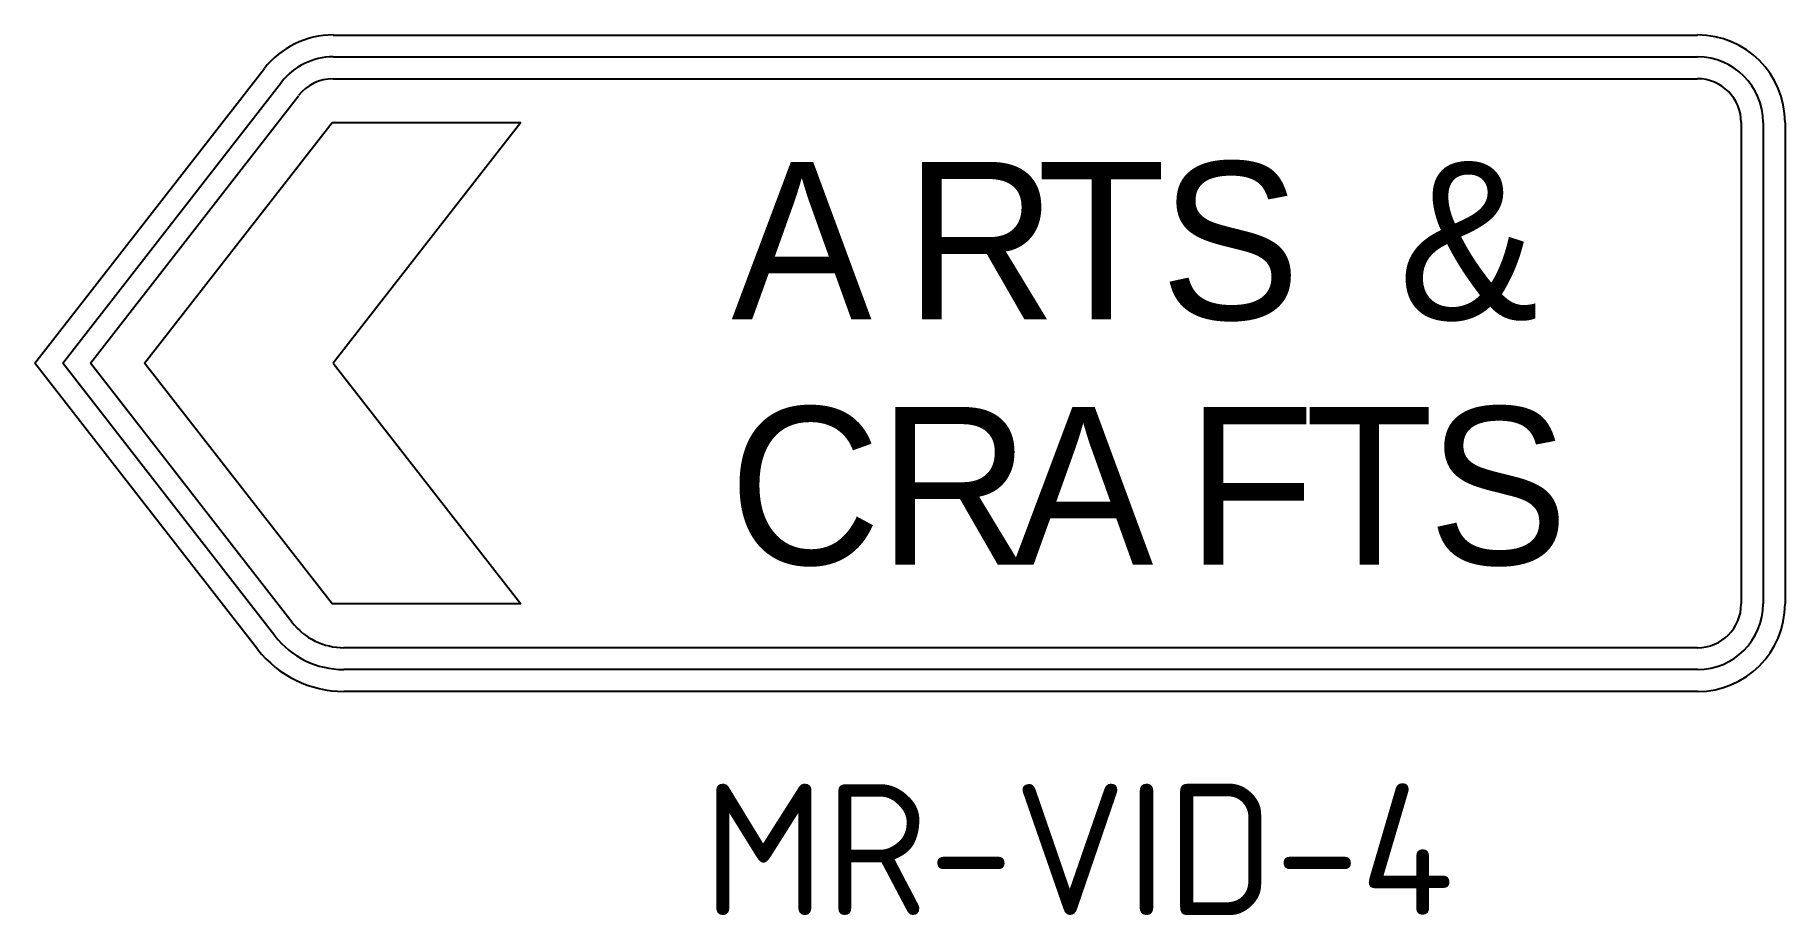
# Model space of a CAD drawing. Extents: x 209.8 to 243.1, y 202.5 to 219.3.
import ezdxf
from ezdxf.enums import TextEntityAlignment as Align

# ---------------------------------------------------------------- set-up
doc = ezdxf.new("R2010")
doc.units = 0
doc.layers.add('L18', color=4, linetype='CONTINUOUS')
doc.layers.add('T25', color=1, linetype='CONTINUOUS')
doc.styles.add('DSERIES', font='Dseries.shx')
doc.styles.add('ESERIES', font='eseries.shx')
doc.styles.add('ISO', font='iso3098b.shx')

msp = doc.modelspace()

# ---------------------------------------------------------------- linework, layer by layer
at = {"layer": 'L18'}
for p, q in [((215.451, 219.274), (241.438, 219.274)), ((215.451, 218.858), (241.438, 218.858)), ((209.771, 213.024), (214.136, 218.631)), ((210.299, 213.024), (214.464, 218.375)), ((215.451, 218.441), (241.438, 218.441)), ((210.827, 213.024), (214.793, 218.119)), ((211.855, 213.024), (215.433, 217.608)), ((215.433, 217.608), (219.027, 217.608)), ((219.027, 217.608), (215.449, 213.024)), ((242.271, 217.608), (242.271, 208.441)), ((242.688, 217.608), (242.688, 208.441)), ((243.105, 217.608), (243.105, 208.441)), ((214.011, 207.578), (209.771, 213.024)), ((214.339, 207.834), (210.299, 213.024)), ((214.668, 208.09), (210.827, 213.024)), ((215.433, 208.441), (211.855, 213.024)), ((215.449, 213.024), (219.027, 208.441)), ((219.027, 208.441), (215.433, 208.441)), ((241.438, 207.608), (215.655, 207.608)), ((241.438, 207.191), (215.655, 207.191)), ((241.438, 206.774), (215.655, 206.774))]:
    msp.add_line(p, q, dxfattribs=at)
for centre, radius, start, end in [((215.451, 217.608), 1.667, 90, 142.1049), ((241.438, 217.608), 1.667, 0, 90), ((215.451, 217.608), 1.25, 90, 142.1049), ((241.438, 217.608), 1.25, 0, 90), ((215.451, 217.608), 0.833, 90, 142.1049), ((241.438, 217.608), 0.833, 0, 90), ((241.438, 208.441), 0.833, 270, 0), ((241.438, 208.441), 1.25, 270, 0), ((241.438, 208.441), 1.667, 270, 0), ((215.655, 208.858), 1.25, 217.8951, 270), ((215.655, 208.858), 1.667, 217.8951, 270), ((215.655, 208.858), 2.083, 217.8951, 270)]:
    msp.add_arc(centre, radius, start, end, dxfattribs=at)

# ---------------------------------------------------------------- texts
for s, style, p in [('A', 'DSERIES', (223.035, 213.858)), ('R', 'DSERIES', (226.338, 213.858)), ('T', 'DSERIES', (228.859, 213.858)), ('S', 'DSERIES', (231.201, 213.858)), ('&', 'ESERIES', (235.738, 213.858)), ('C', 'DSERIES', (222.987, 209.191)), ('R', 'DSERIES', (225.828, 209.191)), ('A', 'DSERIES', (228.397, 209.191)), ('F', 'DSERIES', (231.7, 209.191)), ('T', 'DSERIES', (233.962, 209.191)), ('S', 'DSERIES', (236.303, 209.191))]:
    msp.add_text(s, height=3, dxfattribs=dict(at, style=style)).set_placement(p)
at = {"layer": 'T25', "style": 'ISO'}
msp.add_text('MR-VID-4', height=2.5, dxfattribs=at).set_placement((229.645, 202.518), align=Align.CENTER)

doc.saveas('drawing.dxf')
